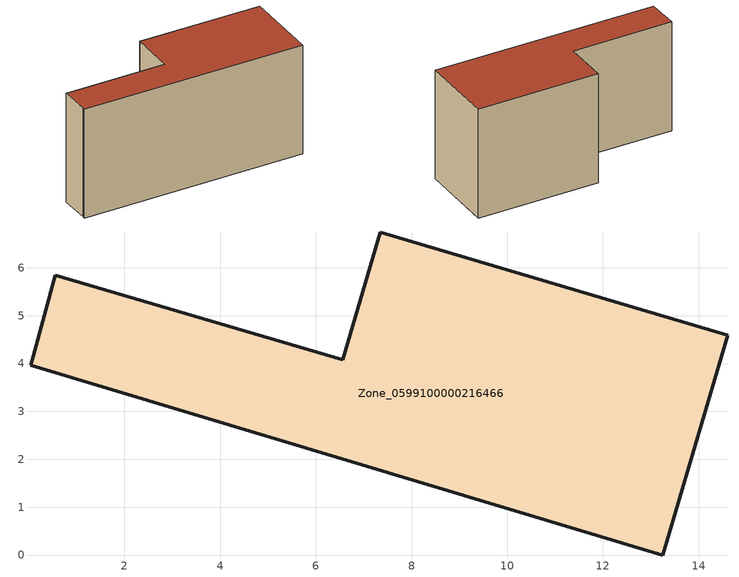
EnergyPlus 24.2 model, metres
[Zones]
Zone_0599100000216466
 floor ground (C_G): 14.61,4.59 13.25,0 0.04,3.97 0.09,4.15 0.56,5.85 6.56,4.08 7.35,6.75 z0
 wall outside (C_F): 6.56,4.08 0.56,5.85 0.09,4.15 0.04,3.97 13.25,0 14.61,4.59 7.35,6.75 6.56,4.08 z0:6.99
 roof outside (C_R): 0.09,4.15 0.04,3.97 13.25,0 14.61,4.59 7.35,6.75 6.56,4.08 0.56,5.85 z6.99
[BUILDING]
Pand.0599100000216466: North Axis=0; Terrain=City; Loads Convergence Tolerance Value=0.04; Temperature Convergence Tolerance Value=0.4; Solar Distribution=FullExterior; Maximum Number of Warmup Days=25; Minimum Number of Warmup Days=1
[Site:Location]
Rotterdam.The.Hague.AP_ZH_NLD Design_Conditions: Latitude=51.96; Longitude=4.45; Time Zone=1; Elevation=-4.5
[SITE:GROUNDTEMPERATURE:BUILDINGSURFACE]
18, 18, 18, 18, 18, 18, 18, 18, 18, 18, 18, 18
[MATERIAL] Thermal Absorptance=0.9; Solar Absorptance=0.7; Visible Absorptance=0.7
Name | Roughness | Thickness | Conductivity | Density | Specific Heat
G.TI.1946 | MediumSmooth | 0.15 | 1 | 540 | 1210
F.TI.1946 | Rough | 0.3 | 0.857143 | 1920 | 840
R.TI.1946 | MediumRough | 0.2 | 0.1 | 1500 | 1000
[CONSTRUCTION]
C_G: G.TI.1946
C_F: F.TI.1946
C_R: R.TI.1946
[ZONE]
Zone_0599100000216466: Type=1; Multiplier=1; Ceiling Height=Autocalculate; Volume=Autocalculate; Floor Area=autocalculate; Part of Total Floor Area=Yes
[ZONEINFILTRATION:DESIGNFLOWRATE]
Infil_Zone_0599100000216466: Zone or ZoneList or Space or SpaceList=Zone_0599100000216466; Schedule=AlwaysOn; Design Flow Rate Calculation Method=Flow/Area; Flow Rate per Floor Area=0.003; Constant Term Coefficient=1; Temperature Term Coefficient=0; Velocity Term Coefficient=0; Velocity Squared Term Coefficient=0
[HVACTEMPLATE:ZONE:IDEALLOADSAIRSYSTEM]
Zone_0599100000216466: Maximum Heating Supply Air Temperature=50; Minimum Cooling Supply Air Temperature=13; Maximum Heating Supply Air Humidity Ratio=0.0156; Minimum Cooling Supply Air Humidity Ratio=0.0077; Heating Limit=NoLimit; Cooling Limit=NoLimit; Dehumidification Control Type=ConstantSensibleHeatRatio; Cooling Sensible Heat Ratio=0.7; Dehumidification Setpoint=60; Humidification Control Type=None; Humidification Setpoint=30; Outdoor Air Method=None; Outdoor Air Flow Rate per Person=0.00944; Outdoor Air Flow Rate per Zone Floor Area=0; Outdoor Air Flow Rate per Zone=0; Demand Controlled Ventilation Type=None; Outdoor Air Economizer Type=NoEconomizer; Heat Recovery Type=None; Sensible Heat Recovery Effectiveness=0.7; Latent Heat Recovery Effectiveness=0.65
[ZONECONTROL:THERMOSTAT]
ThermostatControl_Zone_0599100000216466: Zone or ZoneList=Zone_0599100000216466; Control Type Schedule=DualSetpointControlType; Control 1=Thermostat_Zone_0599100000216466; Temperature Difference Between Cutout And Setpoint=0
[THERMOSTATSETPOINT:DUALSETPOINT]
Thermostat_Zone_0599100000216466: Heating Setpoint Temperature Schedule=HeatingSetpoint_Zone_0599100000216466; Cooling Setpoint Temperature Schedule=CoolingSetpoint_Zone_0599100000216466
[SCHEDULE:COMPACT]
HeatingSetpoint_Zone_0599100000216466: Through: 12/31, For: AllDays, Until: 24:00, 21
CoolingSetpoint_Zone_0599100000216466: Through: 12/31, For: AllDays, Until: 24:00, 24
DualSetpointControlType: Through: 12/31, For: AllDays, Until: 24:00, 4
AlwaysOn: Through: 12/31, For: AllDays, Until: 24:00, 1
